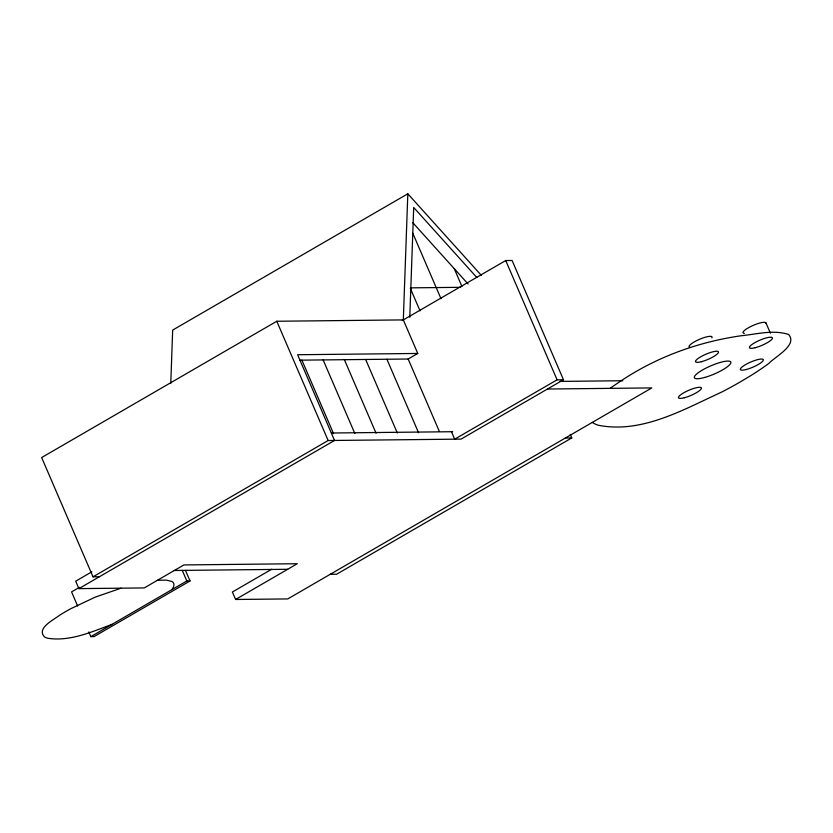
<?xml version="1.0" encoding="UTF-8"?>
<svg xmlns="http://www.w3.org/2000/svg" width="833" height="833" viewBox="0 0 833 833"><rect width="100%" height="100%" fill="white"/><g stroke="black" fill="none" stroke-linecap="round" stroke-linejoin="round"><path stroke-width="1.25" d="M170.775 383.388L172.67 330.087L407.816 193.797L481.422 275.442M299.641 360.168L408.16 359.013L417.76 353.452L403.318 319.903L407.816 193.797M409.784 317.258L413.699 207.469L476.83 277.483M403.318 319.903L276.785 321.257L41.65 457.546L93.015 576.821L99.398 576.748M402.235 320.528L505.725 260.542L512.097 260.479L563.472 379.754L461.055 439.116L328.15 440.522L93.015 576.821M91.869 571.802L75.688 581.174L78.896 588.629L144.234 587.931L183.926 564.93L297.287 563.722L235.593 599.479L232.376 592.024L271.641 569.272M79.385 587.369L71.576 591.899L77.656 606.028M78.896 588.629L334.533 440.459L297.61 354.733L417.76 353.452M88.808 631.924L90.839 636.631L186.831 580.986L190.028 580.955L185.457 570.355M190.028 580.955L94.025 636.599L90.839 636.631M563.472 379.754L557.09 379.817L454.683 439.178L451.476 431.723M570.22 434.357L571.761 437.929L336.626 574.229L330.253 574.291M111.986 624.365C91.599 631.914 69.982 641.702 47.783 638.265A103.906 23.199 -23.3 0 1 44.513 636.922C35.996 628.207 54.083 619.69 59.674 615.202A64.859 14.484 -23.3 0 1 70.992 608.6L95.181 597.157L121.045 588.181M157.385 580.32L166.131 580.101L171.817 581.434A65.297 14.578 -23.3 0 1 171.879 589.639M410.44 287.854L460.68 287.312M559.714 381.41L622.834 380.733M547.468 389.021L651.802 387.918L287.76 598.927L235.593 599.479M331.326 433.004L452.683 431.713M565.388 438.002L571.761 437.929M174.336 570.49L287.687 569.283M412.751 222.619L468.094 284.011M765.954 322.881L770.4 333.21M505.725 260.542L557.09 379.817M454.256 268.663L461.94 286.5M412.804 233.25L440.99 298.672M410.294 288.249L420.03 310.855M408.16 359.013L439.314 431.359M386.908 359.242L418.572 432.775M365.656 359.471L397.32 432.993M344.404 359.7L376.068 433.222M323.142 359.918L354.816 433.452M301.89 360.148L333.564 433.681M276.785 321.257L328.15 440.522M182.271 570.397L186.831 580.986M744.369 333.408A12.495 2.791 -23.3 0 1 752.209 325.828A12.495 2.791 -23.3 0 1 765.975 323.496M689.974 347.371A12.495 2.791 -23.3 0 1 699.397 339.354A12.495 2.791 -23.3 0 1 711.871 337.896M610.1 388.355A151.773 33.882 -23.3 0 1 618.263 382.722C654.884 357.596 697.44 341.978 741.318 335.741C756.822 334.168 773.305 329.545 788.58 334.439C798.087 345.081 774.836 356.774 768.921 363.355A131.406 29.332 -23.3 0 1 750.252 375.954L739.465 382.389A130.552 29.145 -23.3 0 1 722.107 391.874C683.726 409.409 641.712 434.024 598.042 425.184A217.184 48.491 -23.3 0 1 592.284 422.414M684.237 397.778A12.495 2.791 -23.3 0 0 701.448 388.157A12.495 2.791 -23.3 0 0 684.091 392.603A12.495 2.791 -23.3 0 0 684.237 397.778M746.139 369.54A12.495 2.791 -23.3 0 0 763.351 359.908A12.495 2.791 -23.3 0 0 745.993 364.365A12.495 2.791 -23.3 0 0 746.139 369.54M755.229 347.705A12.495 2.791 -23.3 0 0 772.451 338.073A12.495 2.791 -23.3 0 0 755.083 342.53A12.495 2.791 -23.3 0 0 755.229 347.705M701.303 361.73A12.495 2.791 -23.3 0 0 718.515 352.099A12.495 2.791 -23.3 0 0 701.157 356.555A12.495 2.791 -23.3 0 0 701.303 361.73M704.708 377.443A19.846 4.436 -23.3 0 0 730.843 362.136A19.846 4.436 -23.3 0 0 702.188 370.175A19.846 4.436 -23.3 0 0 704.708 377.443"/></g></svg>
